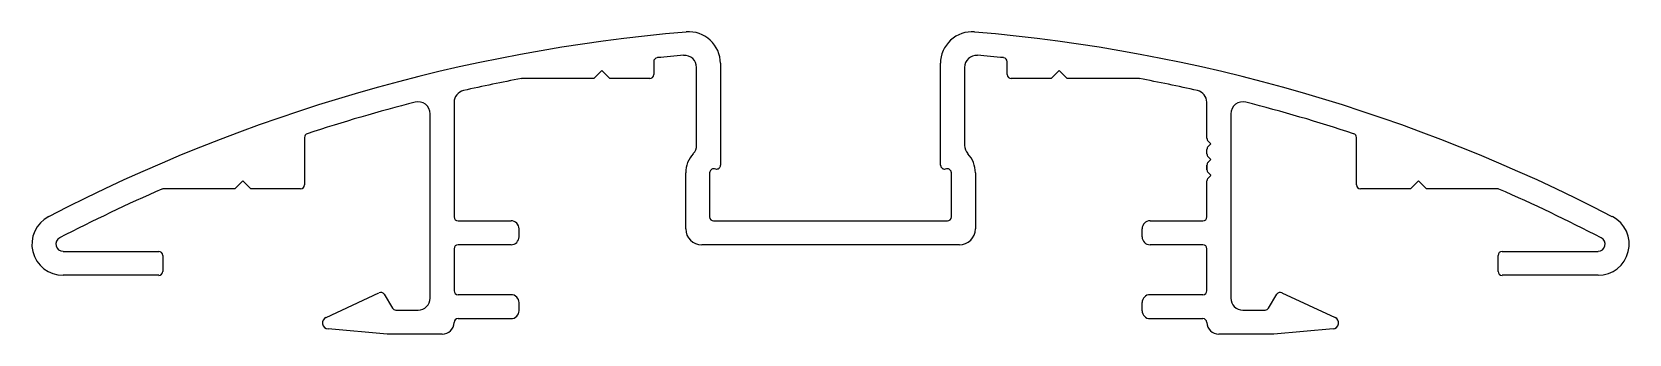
# Model space of a CAD drawing. Header units: inches. Extents: x -51 to 51, y 0 to 19.
import ezdxf

# ---------------------------------------------------------------- set-up
doc = ezdxf.new("R2010")
doc.units = ezdxf.units.IN
doc.header["$MEASUREMENT"] = 0
doc.layers.add('1', color=7, linetype='Continuous')

msp = doc.modelspace()

# ---------------------------------------------------------------- linework, layer by layer
at = {"layer": '1', "color": 4, "linetype": 'Continuous'}
for p, q in [((-11.2, 17.49), (-11.2, 16.67)), ((-6.96, 17.39), (-6.96, 10.91)), ((7.04, 10.91), (7.04, 17.39)), ((11.29, 16.67), (11.29, 17.49)), ((-15.01, 16.42), (-19.56, 16.42)), ((-14.5, 16.93), (-15.01, 16.42)), ((-14, 16.42), (-14.5, 16.93)), ((-11.46, 16.42), (-14, 16.42)), ((-8.48, 12.17), (-8.48, 17.13)), ((8.57, 17.13), (8.57, 12.17)), ((14.08, 16.42), (11.54, 16.42)), ((14.59, 16.93), (14.08, 16.42)), ((15.1, 16.42), (14.59, 16.93)), ((19.65, 16.42), (15.1, 16.42)), ((-23.9, 14.91), (-23.9, 7.62)), ((23.99, 12.62), (23.99, 14.91)), ((-25.42, 2.45), (-25.42, 14.18)), ((25.51, 14.18), (25.51, 2.45)), ((-33.41, 12.67), (-33.41, 9.66)), ((24.23, 12.27), (24.06, 12.44)), ((24.06, 12.09), (24.23, 12.26)), ((33.5, 9.66), (33.5, 12.67)), ((23.99, 11.62), (23.99, 11.91)), ((24.23, 11.27), (24.06, 11.44)), ((24.06, 11.09), (24.23, 11.26)), ((-9.17, 6.86), (-9.17, 10.42)), ((-7.65, 10.42), (-7.65, 7.62)), ((-7.26, 10.66), (-7.35, 10.67)), ((7.43, 10.67), (7.34, 10.66)), ((7.73, 7.62), (7.73, 10.42)), ((9.26, 10.42), (9.26, 6.86)), ((23.99, 10.62), (23.99, 10.91)), ((23.99, 10.91), (23.99, 10.62)), ((23.99, 10.62), (23.99, 10.91)), ((23.99, 10.91), (23.99, 10.62)), ((23.99, 10.62), (23.99, 10.91)), ((24.23, 10.27), (24.06, 10.44)), ((24.06, 10.09), (24.23, 10.26)), ((-37.86, 9.4), (-42.38, 9.4)), ((-37.35, 9.91), (-37.86, 9.4)), ((-36.84, 9.4), (-37.35, 9.91)), ((-33.67, 9.4), (-36.84, 9.4)), ((23.99, 9.91), (23.99, 9.91)), ((23.99, 7.62), (23.99, 9.91)), ((36.93, 9.4), (33.75, 9.4)), ((37.44, 9.91), (36.93, 9.4)), ((37.95, 9.4), (37.44, 9.91)), ((42.46, 9.4), (37.95, 9.4)), ((-23.65, 7.37), (-20.28, 7.37)), ((-7.39, 7.37), (7.48, 7.37)), ((20.37, 7.37), (23.73, 7.37)), ((-19.78, 6.86), (-19.78, 6.35)), ((19.86, 6.35), (19.86, 6.86)), ((-48.78, 5.42), (-42.69, 5.42)), ((-42.43, 5.17), (-42.43, 4.15)), ((-23.9, 5.59), (-23.9, 2.92)), ((-20.28, 5.84), (-23.65, 5.84)), ((8.24, 5.84), (-8.15, 5.84)), ((23.73, 5.84), (20.37, 5.84)), ((23.99, 2.92), (23.99, 5.59)), ((42.52, 4.15), (42.52, 5.17)), ((42.77, 5.42), (48.87, 5.42)), ((-42.69, 3.9), (-48.78, 3.9)), ((48.87, 3.9), (42.77, 3.9)), ((-32.05, 1.22), (-28.68, 2.79)), ((-28.35, 2.69), (-27.82, 1.81)), ((-23.65, 2.67), (-20.28, 2.67)), ((-19.78, 2.16), (-19.78, 1.65)), ((19.86, 1.65), (19.86, 2.16)), ((20.37, 2.67), (23.73, 2.67)), ((27.91, 1.81), (28.44, 2.69)), ((28.76, 2.79), (32.14, 1.22)), ((-27.61, 1.69), (-26.19, 1.69)), ((-20.28, 1.14), (-23.65, 1.14)), ((23.73, 1.14), (20.37, 1.14)), ((26.27, 1.69), (27.69, 1.69)), ((-28.16, 0.16), (-31.92, 0.49)), ((-24.66, 0.16), (-28.16, 0.16)), ((28.25, 0.16), (24.75, 0.16)), ((32.01, 0.49), (28.25, 0.16))]:
    msp.add_line(p, q, dxfattribs=at)
for centre, radius, start, end in [((0.04, -88.18), 107.95, 94.8729, 117.4334), ((-8.96, 17.39), 2, 360, 94.8729), ((9.04, 17.39), 2, 85.1271, 180), ((0.04, -88.18), 107.95, 62.5666, 85.1271), ((-10.95, 17.49), 0.254, 95.5638, 180), ((-0.65, -88.18), 106.43, 94.6619, 95.5638), ((-9.24, 17.13), 0.762, 0, 94.6619), ((9.33, 17.13), 0.762, 85.3381, 180), ((0.74, -88.18), 106.43, 84.4362, 85.3381), ((11.03, 17.49), 0.254, 360, 84.4362), ((0.04, -88.18), 106.43, 100.6405, 102.6728), ((-19.56, 16.16), 0.254, 90, 100.6405), ((-11.46, 16.67), 0.254, 270, 0), ((11.54, 16.67), 0.254, 180, 270), ((19.65, 16.16), 0.254, 79.3595, 90), ((0.04, -88.18), 106.43, 77.3272, 79.3595), ((-23.14, 14.91), 0.762, 102.6728, 180), ((23.22, 14.91), 0.762, 360, 77.3272), ((0.04, -88.18), 106.43, 104.3728, 108.2239), ((-26.19, 14.18), 0.762, 0, 104.3728), ((26.27, 14.18), 0.762, 75.6272, 180), ((0.04, -88.18), 106.43, 71.7761, 75.6272), ((-33.16, 12.67), 0.254, 108.2239, 180), ((24.24, 12.62), 0.25, 180, 225), ((24.22, 12.26), 0.008, 315, 45), ((33.25, 12.67), 0.254, 360, 71.7761), ((-7.39, 10.42), 1.78, 136.7518, 180), ((-9.24, 12.17), 0.762, 316.7518, 360), ((9.33, 12.17), 0.762, 180, 223.2482), ((7.48, 10.42), 1.78, 0, 43.2482), ((24.24, 11.91), 0.25, 135, 180), ((24.24, 11.62), 0.25, 180, 225), ((24.22, 11.26), 0.008, 315, 45), ((-7.39, 10.42), 0.254, 80, 180), ((-7.21, 10.91), 0.254, 260, 0), ((7.3, 10.91), 0.254, 180, 280), ((7.48, 10.42), 0.254, 0, 100), ((24.24, 10.91), 0.25, 135, 180), ((24.24, 10.62), 0.25, 180, 225), ((24.22, 10.26), 0.008, 315, 45), ((0.04, -88.18), 106.43, 113.5502, 117.4334), ((-42.38, 9.15), 0.254, 90, 113.5502), ((-33.67, 9.66), 0.254, 270, 0), ((24.24, 9.91), 0.25, 135, 180), ((33.75, 9.66), 0.254, 180, 270), ((42.46, 9.15), 0.254, 66.4498, 90), ((0.04, -88.18), 106.43, 62.5666, 66.4498), ((-48.78, 5.88), 1.98, 117.4335, 269.9999), ((-23.65, 7.62), 0.254, 180, 270), ((-20.28, 6.86), 0.508, 0, 90), ((-7.39, 7.62), 0.254, 180, 270), ((7.48, 7.62), 0.254, 270, 0), ((20.37, 6.86), 0.508, 90, 180), ((23.73, 7.62), 0.254, 270, 360), ((48.87, 5.88), 1.98, 270.0001, 62.5665), ((-48.78, 5.88), 0.452, 117.4334, 270), ((-20.28, 6.35), 0.508, 270, 0), ((-8.15, 6.86), 1.02, 180, 270), ((8.24, 6.86), 1.02, 270, 0), ((20.37, 6.35), 0.508, 180, 270), ((48.87, 5.88), 0.452, 270, 62.5666), ((-42.69, 5.17), 0.254, 0, 90), ((-23.65, 5.59), 0.254, 90, 180), ((23.73, 5.59), 0.254, 360, 90), ((42.77, 5.17), 0.254, 90, 180), ((-42.69, 4.15), 0.254, 270, 0), ((42.77, 4.15), 0.254, 180, 270), ((-28.57, 2.56), 0.254, 31, 115), ((-26.19, 2.45), 0.762, 270, 0), ((-23.65, 2.92), 0.254, 180, 270), ((-20.28, 2.16), 0.508, 0, 90), ((20.37, 2.16), 0.508, 90, 180), ((23.73, 2.92), 0.254, 270, 360), ((26.27, 2.45), 0.762, 180, 270), ((28.66, 2.56), 0.254, 65, 149), ((-31.89, 0.87), 0.381, 115, 265), ((-27.61, 1.94), 0.254, 211, 270), ((-23.65, 0.89), 0.254, 90, 178.0864), ((-20.28, 1.65), 0.508, 270, 0), ((20.37, 1.65), 0.508, 180, 270), ((23.73, 0.89), 0.254, 1.9136, 90), ((27.69, 1.94), 0.254, 270, 329), ((31.98, 0.87), 0.381, 275, 65), ((-24.66, 0.92), 0.762, 270, 358.0864), ((24.75, 0.92), 0.762, 181.9136, 270)]:
    msp.add_arc(centre, radius, start, end, dxfattribs=at)

doc.saveas('drawing.dxf')
